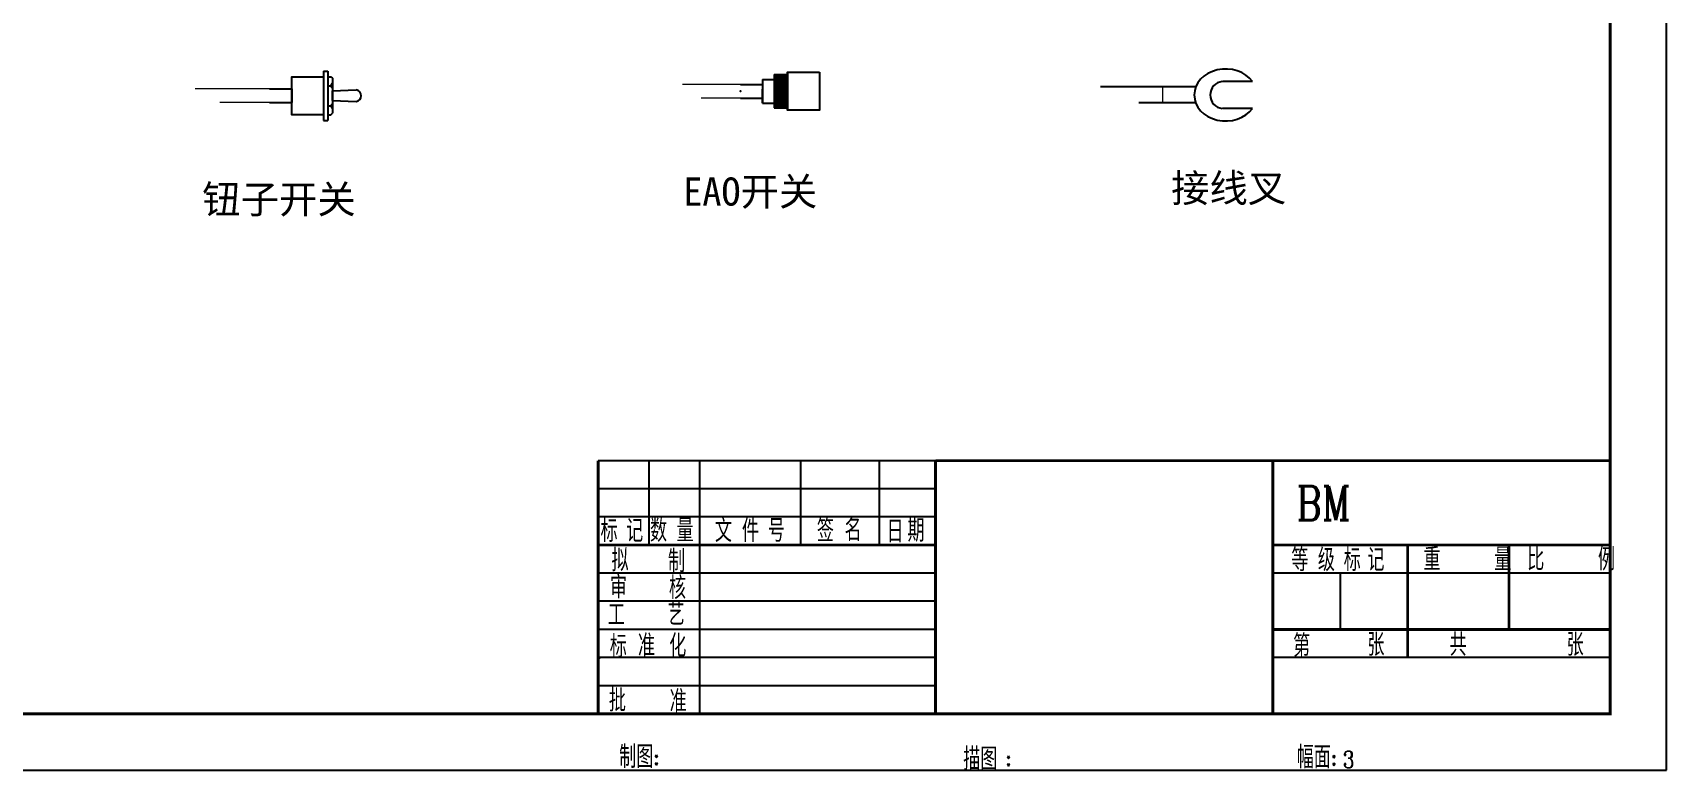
# Model space of a CAD drawing. Header units: inches. Extents: x 75 to 1096, y -115 to 329.
# Drawn here: x 373.4 to 664, y 32.3 to 163.4 of the extents above; entities that cross this region are included whole.
import ezdxf

# ---------------------------------------------------------------- set-up
doc = ezdxf.new("R2010")
doc.units = ezdxf.units.IN
doc.header["$MEASUREMENT"] = 0
doc.styles.add('L', font='ROMANC', dxfattribs={"width": 0.8, "bigfont": 'HZDX'})
doc.styles.add('样式 1', font='')
doc.styles.get('样式 1').set_extended_font_data('SimSun')

msp = doc.modelspace()

# ---------------------------------------------------------------- linework, layer by layer
for p, q in [((425.12, 156.56), (425.86, 156.56)), ((425.12, 156.56), (425.12, 147.82)), ((425.86, 156.56), (425.86, 147.82)), ((425.86, 155.56), (426.44, 155.56)), ((426.44, 155.56), (426.7, 155.29)), ((426.44, 153.98), (426.7, 154.43)), ((426.7, 155.29), (426.7, 149.08)), ((499.27, 154.21), (503.22, 154.21)), ((503.22, 155.09), (505.25, 155.09)), ((503.22, 155.09), (503.22, 150.9)), ((503.22, 154.21), (503.22, 151.78)), ((505.25, 155.97), (507.67, 155.97)), ((505.25, 155.97), (505.25, 150.03)), ((505.25, 155.81), (507.67, 155.81)), ((505.25, 155.66), (507.67, 155.66)), ((505.25, 155.5), (507.67, 155.5)), ((505.25, 155.35), (507.67, 155.35)), ((505.25, 155.2), (507.67, 155.2)), ((505.25, 155.05), (507.67, 155.05)), ((505.25, 154.89), (507.67, 154.89)), ((505.25, 154.74), (507.67, 154.74)), ((505.25, 154.6), (507.67, 154.6)), ((505.25, 154.45), (507.67, 154.45)), ((505.25, 154.29), (507.67, 154.29)), ((505.25, 154.14), (507.67, 154.14)), ((507.67, 156.37), (507.67, 149.63)), ((513.31, 156.37), (513.31, 149.63)), ((590.37, 154.71), (585, 154.71)), ((415.52, 153.41), (419.47, 153.41)), ((419.47, 153.41), (419.47, 150.97)), ((425.86, 153.98), (426.44, 153.98)), ((426.44, 153.98), (426.7, 153.53)), ((426.7, 153.04), (430.93, 153.22)), ((426.7, 152.19), (426.7, 153.04)), ((426.7, 151.34), (426.7, 152.19)), ((426.7, 151.34), (430.93, 151.15)), ((499.27, 151.78), (503.22, 151.78)), ((503.22, 152.6), (503.22, 153.38)), ((503.22, 150.9), (503.22, 152.6)), ((505.25, 153.99), (507.67, 153.99)), ((505.25, 153.84), (507.67, 153.84)), ((505.25, 153.68), (507.67, 153.68)), ((505.25, 153.53), (507.67, 153.53)), ((505.25, 153.39), (507.67, 153.39)), ((505.25, 153.24), (507.67, 153.24)), ((505.25, 153.08), (507.67, 153.08)), ((505.25, 152.93), (507.67, 152.93)), ((505.25, 152.78), (507.67, 152.78)), ((505.25, 152.63), (507.67, 152.63)), ((505.25, 152.47), (507.67, 152.47)), ((505.25, 152.32), (507.67, 152.32)), ((505.25, 152.18), (507.67, 152.18)), ((505.25, 152.03), (507.67, 152.03)), ((505.25, 151.87), (507.67, 151.87)), ((505.25, 151.72), (507.67, 151.72)), ((505.25, 151.57), (507.67, 151.57)), ((505.25, 151.42), (507.67, 151.42)), ((505.25, 151.26), (507.67, 151.26)), ((563.31, 153.83), (580.31, 153.83)), ((415.52, 150.97), (419.47, 150.97)), ((425.86, 150.4), (426.44, 150.4)), ((425.86, 148.82), (426.44, 148.82)), ((426.44, 150.4), (426.7, 150.84)), ((426.44, 150.4), (426.7, 149.95)), ((426.44, 148.82), (426.7, 149.08)), ((503.22, 150.9), (505.25, 150.9)), ((505.25, 151.11), (507.67, 151.11)), ((505.25, 150.94), (507.67, 150.94)), ((505.25, 150.79), (507.67, 150.79)), ((505.25, 150.63), (507.67, 150.63)), ((505.25, 150.48), (507.67, 150.48)), ((505.25, 150.32), (507.67, 150.32)), ((505.25, 150.16), (507.67, 150.16)), ((505.25, 150.03), (507.67, 150.03)), ((580.27, 150.92), (570.14, 150.92)), ((590.37, 149.94), (585, 149.94)), ((425.12, 147.82), (425.86, 147.82)), ((268.98, 42.33), (453.77, 42.33))]:
    msp.add_line(p, q)
at = {"lineweight": 15}
for p, q in [((499.27, 154.21), (488.98, 154.21)), ((415.52, 153.41), (402.29, 153.41)), ((499.27, 151.78), (492.27, 151.78)), ((574.33, 153.83), (574.33, 150.92)), ((415.52, 150.97), (406.68, 150.97))]:
    msp.add_line(p, q, dxfattribs=at)
for points in [[(663.98, 32.33), (663.98, 329.33), (243.98, 329.33), (243.98, 32.33)], [(425.12, 155.56), (425.12, 148.82), (419.47, 148.82), (419.47, 155.56)], [(513.31, 156.37), (513.31, 149.63), (507.67, 149.63), (507.67, 156.37)]]:
    msp.add_lwpolyline(points, close=True)
at = {"const_width": 0.5}
msp.add_lwpolyline([(653.98, 42.33), (653.98, 319.33), (268.98, 319.33), (268.98, 42.33)], close=True, dxfattribs=at)
for points in [[(473.98, 87.33), (473.98, 42.35)], [(533.98, 87.33), (653.98, 87.33)], [(533.98, 42.33), (533.98, 87.33)], [(593.98, 87.33), (593.98, 42.35)], [(533.98, 72.33), (473.98, 72.33)], [(653.98, 72.33), (593.98, 72.33)], [(617.98, 72.33), (617.98, 52.33)], [(635.98, 72.33), (635.98, 57.33)], [(653.98, 57.33), (593.98, 57.33)]]:
    msp.add_lwpolyline(points, dxfattribs=at)
for points in [[(533.98, 87.33), (473.98, 87.33)], [(482.98, 87.33), (482.98, 72.33)], [(491.98, 87.33), (491.98, 42.35)], [(509.98, 87.33), (509.98, 72.33)], [(523.98, 87.33), (523.98, 72.33)], [(533.98, 82.33), (473.98, 82.33)], [(533.98, 77.33), (473.98, 77.33)], [(533.98, 67.33), (473.98, 67.33)], [(653.98, 67.33), (593.98, 67.33)], [(605.98, 67.33), (605.98, 57.35)], [(533.98, 62.33), (473.98, 62.33)], [(533.98, 57.33), (473.98, 57.33)], [(533.98, 52.33), (473.98, 52.33)], [(653.98, 52.33), (593.98, 52.33)], [(533.98, 47.33), (473.98, 47.33)]]:
    msp.add_lwpolyline(points)
for centre, radius, start, end in [((585.23, 152.33), 2.4, 95.691, 264.309), ((430.76, 152.19), 1.05, 278.8691, 81.1309)]:
    msp.add_arc(centre, radius, start, end)
msp.add_ellipse((585.59, 152.33), major_axis=(-5.59, 0), ratio=0.827161, start_param=3.684325, end_param=8.882045)
for p in [(419.47, 152.19), (419.47, 152.19), (426.7, 152.19), (499.27, 153), (503.22, 153), (503.22, 153), (503.22, 153), (507.67, 153), (507.67, 153)]:
    msp.add_point(p)
msp.add_trace([(473.84, 52.4), (473.84, 52.1), (474.36, 52.4), (474.36, 52.1)])

# ---------------------------------------------------------------- texts
at = {"lineweight": 15, "style": '样式 1'}
for s, p in [('钮子开关', (403.56, 131.29)), ('EAO开关', (489.1, 132.67)), ('接线叉', (575.89, 133.29))]:
    msp.add_text(s, height=5, dxfattribs=at).set_placement(p)
at = {"style": 'L', "width": 0.8}
for s, height, p in [('BM', 6, (598.17, 76.77)), ('标', 4, (474.39, 72.86)), ('记', 4, (478.94, 72.86)), ('数', 4, (483.19, 72.91)), ('量', 4, (487.91, 72.91)), ('文', 4, (494.73, 72.86)), ('件', 4, (499.54, 72.86)), ('号', 4, (504.15, 72.91)), ('签  ', 4, (512.87, 72.91)), ('名', 4, (517.8, 73.06)), ('日', 4, (525.27, 72.75)), ('期', 4, (528.98, 72.91)), ('拟', 4, (476.34, 67.66)), ('制', 4, (486.4, 67.46)), ('等', 4, (597.27, 67.69)), ('级', 4, (601.99, 67.69)), ('标', 4, (606.59, 67.69)), ('记', 4, (610.8, 67.69)), ('重    量', 4, (620.78, 67.8)), ('比    例', 4, (639.23, 67.8)), ('审   ', 4, (476.07, 62.83)), ('核', 4, (486.55, 62.73)), ('工', 4, (475.68, 57.93)), ('艺', 4, (486.31, 58.08)), ('标', 4, (476.03, 52.31)), ('准', 4, (481.04, 52.45)), ('化', 4, (486.6, 52.45)), ('第   ', 4, (597.58, 52.44)), ('张', 4, (610.81, 52.64)), ('共', 4, (625.43, 52.64)), ('张', 4, (646.24, 52.64)), ('批', 4, (475.86, 42.72)), ('准', 4, (486.68, 42.55)), ('制图:', 4, (477.7, 32.7)), ('描图', 4, (538.9, 32.3)), ('幅面:', 4, (598.23, 32.63)), ('3', 3, (606.43, 32.71)), (':', 4, (546.42, 32.53))]:
    msp.add_text(s, height=height, dxfattribs=at).set_placement(p)

doc.saveas('drawing.dxf')
